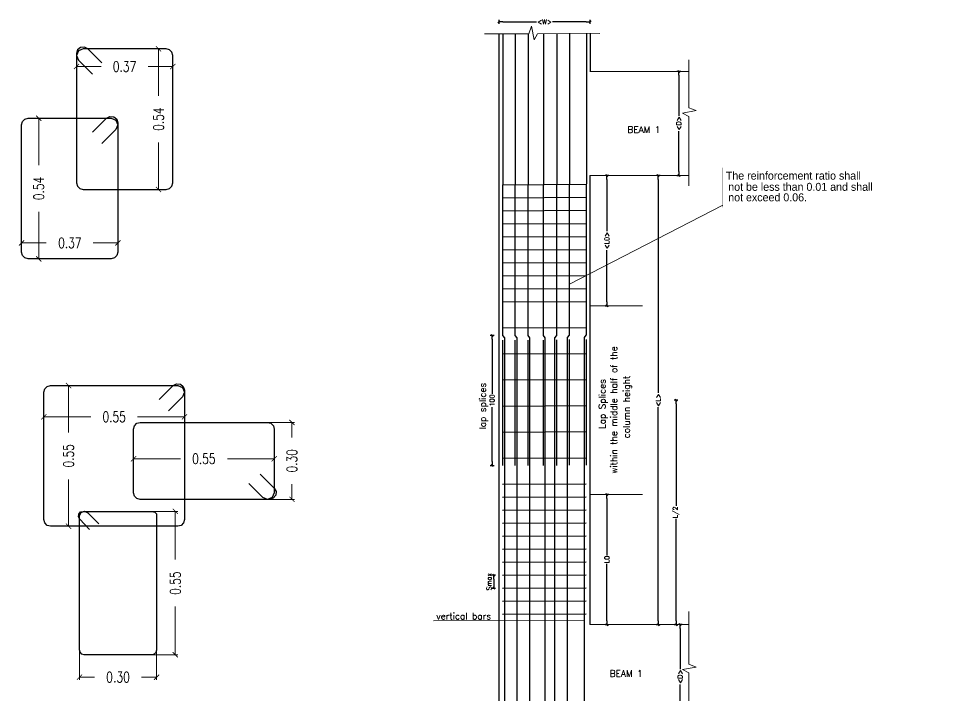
# Model space of a CAD drawing. Extents: x 166525 to 167198, y 178739 to 179747.
# Drawn here: x 166647.61 to 166665.55, y 179407.75 to 179420.74 of the extents above; entities that cross this region are included whole.
import ezdxf

# ---------------------------------------------------------------- set-up
doc = ezdxf.new("R2010")
doc.units = 0
doc.header["$MEASUREMENT"] = 0
doc.layers.get('0').update_dxf_attribs({"linetype": 'CONTINUOUS'})
doc.layers.get('DEFPOINTS').update_dxf_attribs({"linetype": 'CONTINUOUS'})
for name, color, linetype, lineweight in [('BARS', 2, 'CONTINUOUS', 0), ('BEAM', 6, 'CONTINUOUS', 13), ('LINE', 8, 'CONTINUOUS', 9), ('STIRRUP', 1, 'CONTINUOUS', 25)]:
    doc.layers.add(name, color=color, linetype=linetype, lineweight=lineweight)
for name, color, linetype in [('BEAM-DIM', 4, 'CONTINUOUS'), ('BEAM-REIN', 2, 'CONTINUOUS'), ('Column', 6, 'CONTINUOUS'), ('DIM', 144, 'CONTINUOUS'), ('FER', 33, 'CONTINUOUS'), ('FOOT-DIM', 4, 'CONTINUOUS'), ('FRAM-TXT', 4, 'CONTINUOUS'), ('REBARS', 2, 'CONTINUOUS')]:
    doc.layers.add(name, color=color, linetype=linetype)
doc.styles.add('DIM', font='simplex.shx', dxfattribs={"width": 0.75})
doc.styles.add('ROMANS', font='romans.shx')
doc.dimstyles.new('Copy(2) of OUTSIDE1-20', dxfattribs={"dimscale": 0, "dimtxt": 18, "dimasz": 15, "dimexe": 0, "dimexo": 0, "dimgap": 0, "dimtad": 0, "dimdec": 0, "dimlfac": 0.2, "dimzin": 0, "dimdsep": 46, "dimtxsty": 'ROMANS', "dimblk1": 'DIMQ', "dimblk2": 'DIMQ', "dimsah": 1, "dimcen": 0, "dimdle": 0.1, "dimse1": 1, "dimse2": 1, "dimclrd": 8, "dimclre": 5, "dimclrt": 3, "dimadec": 0, "dimazin": 0, "dimtfac": 1, "dimtdec": 0, "dimtmove": 2, "dimatfit": 3, "dimldrblk": 'DIMQ', "dimfxl": 1, "dimtolj": 1, "dimtzin": 0, "dimarcsym": 0})
doc.dimstyles.new('MUTASIM', dxfattribs={"dimscale": 0.9995, "dimtxt": 0.2, "dimasz": 0.1, "dimexe": 0.05, "dimexo": 0.12, "dimgap": 0.05, "dimtad": 0, "dimzin": 0, "dimdsep": 46, "dimtxsty": 'DIM', "dimblk": 'ARCHTICK', "dimcen": 0.09, "dimclrd": 35, "dimclre": 33, "dimclrt": 256, "dimazin": 0, "dimtfac": 1, "dimtofl": 0, "dimtmove": 1, "dimatfit": 3, "dimfxl": 0.18, "dimtolj": 1, "dimtzin": 0, "dimlwd": 13, "dimlwe": 9, "dimarcsym": 0})
doc.dimstyles.new('OUTSIDE', dxfattribs={"dimscale": 0, "dimtxt": 0.2, "dimasz": 10, "dimexe": 0, "dimexo": 0.1, "dimgap": 0.1, "dimtad": 0, "dimdec": 0, "dimzin": 0, "dimdsep": 46, "dimtxsty": 'ROMANS', "dimblk1": 'DIMQ', "dimblk2": 'DIMQ', "dimsah": 1, "dimcen": 0, "dimdle": 0.1, "dimse1": 1, "dimse2": 1, "dimclrd": 8, "dimclre": 5, "dimclrt": 3, "dimadec": 0, "dimazin": 0, "dimtfac": 1, "dimtdec": 0, "dimtmove": 2, "dimatfit": 3, "dimldrblk": 'DIMQ', "dimfxl": 0, "dimtolj": 1, "dimtzin": 0, "dimarcsym": 0})

# ---------------------------------------------------------------- blocks, each defined once
blk = doc.blocks.new('_ARCHTICK')
at = {"color": 0, "linetype": 'ByBlock', "const_width": 0.15}
blk.add_lwpolyline([(-0.5, -0.5), (0.5, 0.5)], dxfattribs=at)
blk = doc.blocks.new('*D449')
at = {"layer": 'BEAM', "color": 33, "lineweight": 9, "transparency": 16777216}
for p, q in [((166650.325, 179420.163), (166650.248, 179420.163)), ((166650.325, 179417.463), (166650.248, 179417.463))]:
    blk.add_line(p, q, dxfattribs=at)
at = {"layer": 'BEAM', "color": 35, "lineweight": 13, "transparency": 16777216}
for p, q in [((166650.298, 179420.163), (166650.298, 179419.263)), ((166650.298, 179417.463), (166650.298, 179418.364))]:
    blk.add_line(p, q, dxfattribs=at)
at = {"layer": 'DEFPOINTS', "color": 0, "transparency": 16777216}
for p in [(166650.298, 179420.163), (166650.444, 179420.163), (166650.444, 179417.463)]:
    blk.add_point(p, dxfattribs=at)
at = {"layer": 'BEAM', "color": 35, "lineweight": 13, "transparency": 16777216, "xscale": 0.09995000000000001, "yscale": 0.09995000000000001, "zscale": 0.09995000000000001}
for p, rotation in [((166650.298, 179420.163), 90), ((166650.298, 179417.463), 270)]:
    blk.add_blockref('_ARCHTICK', p, dxfattribs=dict(at, rotation=rotation))
at = {"layer": 'BEAM', "transparency": 16777216, "insert": (166650.298, 179418.813), "char_height": 0.1999, "attachment_point": 5, "rotation": 90, "style": 'DIM'}
blk.add_mtext('\\A1;0.54', dxfattribs=at)
blk = doc.blocks.new('*D450')
at = {"layer": 'BEAM', "color": 33, "lineweight": 9, "transparency": 16777216}
for p, q in [((166648.723, 179419.916), (166648.723, 179419.772)), ((166650.571, 179419.916), (166650.571, 179419.772))]:
    blk.add_line(p, q, dxfattribs=at)
at = {"layer": 'BEAM', "color": 35, "lineweight": 13, "transparency": 16777216}
for p, q in [((166648.723, 179419.822), (166649.198, 179419.822)), ((166650.571, 179419.822), (166650.097, 179419.822))]:
    blk.add_line(p, q, dxfattribs=at)
at = {"layer": 'DEFPOINTS', "color": 0, "transparency": 16777216}
for p in [(166648.723, 179420.036), (166650.571, 179420.036), (166650.571, 179419.822)]:
    blk.add_point(p, dxfattribs=at)
at = {"layer": 'BEAM', "color": 35, "lineweight": 13, "transparency": 16777216, "xscale": 0.09995000000000001, "yscale": 0.09995000000000001, "zscale": 0.09995000000000001, "rotation": 180}
blk.add_blockref('_ARCHTICK', (166648.723, 179419.822), dxfattribs=at)
at = {"layer": 'BEAM', "color": 35, "lineweight": 13, "transparency": 16777216, "xscale": 0.09995000000000001, "yscale": 0.09995000000000001, "zscale": 0.09995000000000001}
blk.add_blockref('_ARCHTICK', (166650.571, 179419.822), dxfattribs=at)
at = {"layer": 'BEAM', "transparency": 16777216, "insert": (166649.647, 179419.822), "char_height": 0.1999, "attachment_point": 5, "style": 'DIM'}
blk.add_mtext('\\A1;0.37', dxfattribs=at)
blk = doc.blocks.new('*D451')
at = {"layer": 'BEAM', "color": 33, "lineweight": 9, "transparency": 16777216}
for p, q in [((166647.668, 179416.377), (166647.668, 179416.486)), ((166649.517, 179416.377), (166649.517, 179416.486))]:
    blk.add_line(p, q, dxfattribs=at)
at = {"layer": 'BEAM', "color": 35, "lineweight": 13, "transparency": 16777216}
for p, q in [((166647.668, 179416.436), (166648.143, 179416.436)), ((166649.517, 179416.436), (166649.042, 179416.436))]:
    blk.add_line(p, q, dxfattribs=at)
at = {"layer": 'DEFPOINTS', "color": 0, "transparency": 16777216}
for p in [(166649.517, 179416.436), (166647.668, 179416.257), (166649.517, 179416.257)]:
    blk.add_point(p, dxfattribs=at)
at = {"layer": 'BEAM', "color": 35, "lineweight": 13, "transparency": 16777216, "xscale": 0.09995000000000001, "yscale": 0.09995000000000001, "zscale": 0.09995000000000001, "rotation": 180}
blk.add_blockref('_ARCHTICK', (166647.668, 179416.436), dxfattribs=at)
at = {"layer": 'BEAM', "color": 35, "lineweight": 13, "transparency": 16777216, "xscale": 0.09995000000000001, "yscale": 0.09995000000000001, "zscale": 0.09995000000000001}
blk.add_blockref('_ARCHTICK', (166649.517, 179416.436), dxfattribs=at)
at = {"layer": 'BEAM', "transparency": 16777216, "insert": (166648.593, 179416.436), "char_height": 0.1999, "attachment_point": 5, "style": 'DIM'}
blk.add_mtext('\\A1;0.37', dxfattribs=at)
blk = doc.blocks.new('*D452')
at = {"layer": 'BEAM', "color": 33, "lineweight": 9, "transparency": 16777216}
for p, q in [((166647.915, 179418.83), (166648.048, 179418.83)), ((166647.915, 179416.13), (166648.048, 179416.13))]:
    blk.add_line(p, q, dxfattribs=at)
at = {"layer": 'BEAM', "color": 35, "lineweight": 13, "transparency": 16777216}
for p, q in [((166647.998, 179418.83), (166647.998, 179417.93)), ((166647.998, 179416.13), (166647.998, 179417.03))]:
    blk.add_line(p, q, dxfattribs=at)
at = {"layer": 'DEFPOINTS', "color": 0, "transparency": 16777216}
for p in [(166647.795, 179418.83), (166647.998, 179418.83), (166647.795, 179416.13)]:
    blk.add_point(p, dxfattribs=at)
at = {"layer": 'BEAM', "color": 35, "lineweight": 13, "transparency": 16777216, "xscale": 0.09995000000000001, "yscale": 0.09995000000000001, "zscale": 0.09995000000000001}
for p, rotation in [((166647.998, 179418.83), 90), ((166647.998, 179416.13), 270)]:
    blk.add_blockref('_ARCHTICK', p, dxfattribs=dict(at, rotation=rotation))
at = {"layer": 'BEAM', "transparency": 16777216, "insert": (166647.998, 179417.48), "char_height": 0.1999, "attachment_point": 5, "rotation": 90, "style": 'DIM'}
blk.add_mtext('\\A1;0.54', dxfattribs=at)
blk = doc.blocks.new('DIMQ')
at = {"layer": 'DIM', "color": 6}
for p, q in [((-1, 0), (0, 0)), ((0, -0.5), (0, 0.5))]:
    blk.add_line(p, q, dxfattribs=at)
at = {"layer": 'DIM', "color": 12}
blk.add_line((-0.26, -0.26), (0.26, 0.26), dxfattribs=at)
blk = doc.blocks.new('*D654')
at = {"layer": 'DEFPOINTS', "color": 0, "transparency": 16777216}
for p in [(417177, 176516.8), (417181.5, 176516.8, -1216575.1), (417181.5, 176116.8, -1216575.1)]:
    blk.add_point(p, dxfattribs=at)
at = {"layer": 'FOOT-DIM', "color": 8, "lineweight": -2, "transparency": 16777216}
for p, q in [((417177, 176501.8), (417177, 176346.4)), ((417177, 176131.8), (417177, 176287.3))]:
    blk.add_line(p, q, dxfattribs=at)
at = {"layer": 'FOOT-DIM', "color": 8, "lineweight": -2, "transparency": 16777216, "xscale": 15, "yscale": 15, "zscale": 15}
for p, rotation in [((417177, 176516.8), 90), ((417177, 176116.8), 270)]:
    blk.add_blockref('DIMQ', p, dxfattribs=dict(at, rotation=rotation))
at = {"layer": 'FOOT-DIM', "color": 3, "transparency": 16777216, "insert": (417177, 176316.8), "char_height": 18, "attachment_point": 5, "rotation": 90, "style": 'ROMANS'}
blk.add_mtext('\\A1;<D>', dxfattribs=at)
blk = doc.blocks.new('*D655')
at = {"layer": 'DEFPOINTS', "color": 0, "transparency": 16777216}
for p in [(417112.5, 178641.8, -1216575.1), (417171.9, 178641.8), (417111.3, 178241.8, -1216575.1)]:
    blk.add_point(p, dxfattribs=at)
at = {"layer": 'FOOT-DIM', "color": 8, "lineweight": -2, "transparency": 16777216}
for p, q in [((417171.9, 178626.8), (417171.9, 178471.4)), ((417171.9, 178256.8), (417171.9, 178412.3))]:
    blk.add_line(p, q, dxfattribs=at)
at = {"layer": 'FOOT-DIM', "color": 8, "lineweight": -2, "transparency": 16777216, "xscale": 15, "yscale": 15, "zscale": 15}
for p, rotation in [((417171.9, 178641.8), 90), ((417171.9, 178241.8), 270)]:
    blk.add_blockref('DIMQ', p, dxfattribs=dict(at, rotation=rotation))
at = {"layer": 'FOOT-DIM', "color": 3, "transparency": 16777216, "insert": (417171.9, 178441.8), "char_height": 18, "attachment_point": 5, "rotation": 90, "style": 'ROMANS'}
blk.add_mtext('\\A1;<D>', dxfattribs=at)
blk = doc.blocks.new('*D656')
at = {"layer": 'DEFPOINTS', "color": 0, "transparency": 16777216}
for p in [(416457.2, 177627.8, -366842.5), (416455.1, 177127.8), (416457.2, 177127.8, -366842.5)]:
    blk.add_point(p, dxfattribs=at)
at = {"layer": 'FOOT-DIM', "color": 8, "lineweight": -2, "transparency": 16777216}
for p, q in [((416455.1, 177612.8), (416455.1, 177403.5)), ((416455.1, 177142.8), (416455.1, 177352.1))]:
    blk.add_line(p, q, dxfattribs=at)
at = {"layer": 'FOOT-DIM', "color": 8, "lineweight": -2, "transparency": 16777216, "xscale": 15, "yscale": 15, "zscale": 15}
for p, rotation in [((416455.1, 177627.8), 90), ((416455.1, 177127.8), 270)]:
    blk.add_blockref('DIMQ', p, dxfattribs=dict(at, rotation=rotation))
at = {"layer": 'FOOT-DIM', "color": 3, "transparency": 16777216, "insert": (416455.1, 177377.8), "char_height": 18, "attachment_point": 5, "rotation": 90, "style": 'ROMANS'}
blk.add_mtext('\\A1;100', dxfattribs=at)
blk = doc.blocks.new('*D657')
at = {"layer": 'DEFPOINTS', "color": 0, "transparency": 16777216}
for p in [(416945.2, 178241.8, -1211185.6), (416896.2, 177741.8), (416964.8, 177741.8, -1208008.3)]:
    blk.add_point(p, dxfattribs=at)
at = {"layer": 'FOOT-DIM', "color": 8, "lineweight": -2, "transparency": 16777216}
for p, q in [((416896.2, 178226.8), (416896.2, 178028.3)), ((416896.2, 177756.8), (416896.2, 177955.4))]:
    blk.add_line(p, q, dxfattribs=at)
at = {"layer": 'FOOT-DIM', "color": 8, "lineweight": -2, "transparency": 16777216, "xscale": 15, "yscale": 15, "zscale": 15}
for p, rotation in [((416896.2, 178241.8), 90), ((416896.2, 177741.8), 270)]:
    blk.add_blockref('DIMQ', p, dxfattribs=dict(at, rotation=rotation))
at = {"layer": 'FOOT-DIM', "color": 3, "transparency": 16777216, "insert": (416896.2, 177991.8), "char_height": 18, "attachment_point": 5, "rotation": 90, "style": 'ROMANS'}
blk.add_mtext('\\A1;<L0>', dxfattribs=at)
blk = doc.blocks.new('*D658')
at = {"layer": 'DEFPOINTS', "color": 0, "transparency": 16777216}
for p in [(416945.2, 177016.8, -1211185.6), (416896.2, 176516.8), (416964.8, 176516.8, -1208008.3)]:
    blk.add_point(p, dxfattribs=at)
at = {"layer": 'FOOT-DIM', "color": 8, "lineweight": -2, "transparency": 16777216}
for p, q in [((416896.2, 177001.8), (416896.2, 176782.7)), ((416896.2, 176531.8), (416896.2, 176751))]:
    blk.add_line(p, q, dxfattribs=at)
at = {"layer": 'FOOT-DIM', "color": 8, "lineweight": -2, "transparency": 16777216, "xscale": 15, "yscale": 15, "zscale": 15}
for p, rotation in [((416896.2, 177016.8), 90), ((416896.2, 176516.8), 270)]:
    blk.add_blockref('DIMQ', p, dxfattribs=dict(at, rotation=rotation))
at = {"layer": 'FOOT-DIM', "color": 3, "transparency": 16777216, "insert": (416896.2, 176766.8), "char_height": 18, "attachment_point": 5, "rotation": 90, "style": 'ROMANS'}
blk.add_mtext('\\A1;L0', dxfattribs=at)
blk = doc.blocks.new('*D659')
at = {"layer": 'DEFPOINTS', "color": 0, "transparency": 16777216}
for p in [(416831.6, 178832.2), (416481.6, 178761.5, -297449.5), (416831.6, 178763, -224018.9)]:
    blk.add_point(p, dxfattribs=at)
at = {"layer": 'FOOT-DIM', "color": 8, "lineweight": -2, "transparency": 16777216}
for p, q in [((416496.6, 178832.2), (416625.7, 178832.2)), ((416816.6, 178832.2), (416687.4, 178832.2))]:
    blk.add_line(p, q, dxfattribs=at)
at = {"layer": 'FOOT-DIM', "color": 8, "lineweight": -2, "transparency": 16777216, "xscale": 15, "yscale": 15, "zscale": 15, "rotation": 180}
blk.add_blockref('DIMQ', (416481.6, 178832.2), dxfattribs=at)
at = {"layer": 'FOOT-DIM', "color": 8, "lineweight": -2, "transparency": 16777216, "xscale": 15, "yscale": 15, "zscale": 15}
blk.add_blockref('DIMQ', (416831.6, 178832.2), dxfattribs=at)
at = {"layer": 'FOOT-DIM', "color": 3, "transparency": 16777216, "insert": (416656.6, 178832.2), "char_height": 18, "attachment_point": 5, "style": 'ROMANS'}
blk.add_mtext('\\A1;<W>', dxfattribs=at)
blk = doc.blocks.new('*D660')
at = {"layer": 'DEFPOINTS', "color": 0, "transparency": 16777216}
for p in [(417093.4, 178241.8, -1218970.1), (417092.4, 176516.8), (417161, 176516.8, -1208008.3)]:
    blk.add_point(p, dxfattribs=at)
at = {"layer": 'FOOT-DIM', "color": 8, "lineweight": -2, "transparency": 16777216}
for p, q in [((417092.4, 178226.8), (417092.4, 177407.2)), ((417092.4, 176531.8), (417092.4, 177351.5))]:
    blk.add_line(p, q, dxfattribs=at)
at = {"layer": 'FOOT-DIM', "color": 8, "lineweight": -2, "transparency": 16777216, "xscale": 15, "yscale": 15, "zscale": 15}
for p, rotation in [((417092.4, 178241.8), 90), ((417092.4, 176516.8), 270)]:
    blk.add_blockref('DIMQ', p, dxfattribs=dict(at, rotation=rotation))
at = {"layer": 'FOOT-DIM', "color": 3, "transparency": 16777216, "insert": (417092.4, 177379.3), "char_height": 18, "attachment_point": 5, "rotation": 90, "style": 'ROMANS'}
blk.add_mtext('\\A1;<L>', dxfattribs=at)
blk = doc.blocks.new('*D661')
at = {"layer": 'DEFPOINTS', "color": 0, "transparency": 16777216}
for p in [(416581.1, 176706.5, 208168.7), (416461.3, 176656.5), (416581.1, 176656.5, 208168.7)]:
    blk.add_point(p, dxfattribs=at)
at = {"layer": 'FOOT-DIM', "color": 8, "lineweight": -2, "transparency": 16777216}
blk.add_line((416461.3, 176691.5), (416461.3, 176671.5), dxfattribs=at)
at = {"layer": 'FOOT-DIM', "color": 8, "lineweight": -2, "transparency": 16777216, "xscale": 15, "yscale": 15, "zscale": 15}
for p, rotation in [((416461.3, 176706.5), 90), ((416461.3, 176656.5), 270)]:
    blk.add_blockref('DIMQ', p, dxfattribs=dict(at, rotation=rotation))
at = {"layer": 'FOOT-DIM', "color": 3, "transparency": 16777216, "insert": (416443.3, 176681.5), "char_height": 18, "attachment_point": 5, "rotation": 90, "style": 'ROMANS'}
blk.add_mtext('\\A1;Smax', dxfattribs=at)
blk = doc.blocks.new('SIMDOT')
at = {"const_width": 0.5, "flags": 128}
blk.add_lwpolyline([(-0.25, 0, 1), (0.25, 0, 1), (-0.25, 0)], format="xyb", dxfattribs=at)
blk = doc.blocks.new('*D662')
at = {"layer": 'DEFPOINTS', "color": 0, "transparency": 16777216}
for p in [(416480.4, 175525.5, -84088.4), (416830.4, 175525.5, -84088.4), (416830.4, 175484.5)]:
    blk.add_point(p, dxfattribs=at)
at = {"layer": 'FER', "color": 8, "lineweight": -2, "transparency": 16777216}
for p, q in [((416490.4, 175484.5), (416655.2, 175484.5)), ((416820.4, 175484.5), (416655.6, 175484.5))]:
    blk.add_line(p, q, dxfattribs=at)
at = {"layer": 'FER', "color": 8, "lineweight": -2, "transparency": 16777216, "xscale": 10, "yscale": 10, "zscale": 10, "rotation": 180}
blk.add_blockref('DIMQ', (416480.4, 175484.5), dxfattribs=at)
at = {"layer": 'FER', "color": 8, "lineweight": -2, "transparency": 16777216, "xscale": 10, "yscale": 10, "zscale": 10}
blk.add_blockref('DIMQ', (416830.4, 175484.5), dxfattribs=at)
at = {"layer": 'FER', "color": 3, "transparency": 16777216, "insert": (416655.4, 175484.5), "char_height": 0.2, "attachment_point": 5, "style": 'ROMANS'}
blk.add_mtext('\\A1;d', dxfattribs=at)
blk = doc.blocks.new('*D663')
at = {"layer": 'DEFPOINTS', "color": 0, "transparency": 16777216}
for p in [(416480.4, 175875.5, -84088.4), (416446.8, 175525.5), (416480.4, 175525.5, -84088.4)]:
    blk.add_point(p, dxfattribs=at)
at = {"layer": 'FER', "color": 8, "lineweight": -2, "transparency": 16777216}
for p, q in [((416446.8, 175865.5), (416446.8, 175700.7)), ((416446.8, 175535.5), (416446.8, 175700.3))]:
    blk.add_line(p, q, dxfattribs=at)
at = {"layer": 'FER', "color": 8, "lineweight": -2, "transparency": 16777216, "xscale": 10, "yscale": 10, "zscale": 10}
for p, rotation in [((416446.8, 175875.5), 90), ((416446.8, 175525.5), 270)]:
    blk.add_blockref('DIMQ', p, dxfattribs=dict(at, rotation=rotation))
at = {"layer": 'FER', "color": 3, "transparency": 16777216, "insert": (416446.8, 175700.5), "char_height": 0.2, "attachment_point": 5, "rotation": 90, "style": 'ROMANS'}
blk.add_mtext('\\A1;d', dxfattribs=at)
blk = doc.blocks.new('*D664')
at = {"layer": 'DEFPOINTS', "color": 0, "transparency": 16777216}
for p in [(416830.4, 177379.3, -158673.8), (416830.4, 176516.8, -158673.8), (417161.4, 176516.8)]:
    blk.add_point(p, dxfattribs=at)
at = {"layer": 'FOOT-DIM', "color": 8, "lineweight": -2, "transparency": 16777216}
for p, q in [((417161.4, 177364.3), (417161.4, 176973.4)), ((417161.4, 176531.8), (417161.4, 176922.8))]:
    blk.add_line(p, q, dxfattribs=at)
at = {"layer": 'FOOT-DIM', "color": 8, "lineweight": -2, "transparency": 16777216, "xscale": 15, "yscale": 15, "zscale": 15}
for p, rotation in [((417161.4, 177379.3), 90), ((417161.4, 176516.8), 270)]:
    blk.add_blockref('DIMQ', p, dxfattribs=dict(at, rotation=rotation))
at = {"layer": 'FOOT-DIM', "color": 3, "transparency": 16777216, "insert": (417161.4, 176948.1), "char_height": 18, "attachment_point": 5, "rotation": 90, "style": 'ROMANS'}
blk.add_mtext('\\A1;L/2', dxfattribs=at)
blk = doc.blocks.new('*D643')
at = {"layer": 'BEAM', "color": 33, "lineweight": 9, "transparency": 16777216}
for p, q in [((166648.649, 179413.696), (166648.521, 179413.696)), ((166648.649, 179410.996), (166648.521, 179410.996))]:
    blk.add_line(p, q, dxfattribs=at)
at = {"layer": 'BEAM', "color": 35, "lineweight": 13, "transparency": 16777216}
for p, q in [((166648.571, 179413.696), (166648.571, 179412.795)), ((166648.571, 179410.996), (166648.571, 179411.896))]:
    blk.add_line(p, q, dxfattribs=at)
at = {"layer": 'DEFPOINTS', "color": 0, "transparency": 16777216}
for p in [(166648.769, 179413.696), (166648.571, 179410.996), (166648.769, 179410.996)]:
    blk.add_point(p, dxfattribs=at)
at = {"layer": 'BEAM', "color": 35, "lineweight": 13, "transparency": 16777216, "xscale": 0.09995000000000001, "yscale": 0.09995000000000001, "zscale": 0.09995000000000001}
for p, rotation in [((166648.571, 179413.696), 90), ((166648.571, 179410.996), 270)]:
    blk.add_blockref('_ARCHTICK', p, dxfattribs=dict(at, rotation=rotation))
at = {"layer": 'BEAM', "transparency": 16777216, "insert": (166648.571, 179412.346), "char_height": 0.1999, "attachment_point": 5, "rotation": 90, "style": 'DIM'}
blk.add_mtext('\\A1;0.55', dxfattribs=at)
blk = doc.blocks.new('*D638')
at = {"layer": 'BEAM', "color": 33, "lineweight": 9, "transparency": 16777216}
for p, q in [((166649.819, 179412.371), (166649.819, 179412.242)), ((166652.519, 179412.371), (166652.519, 179412.242))]:
    blk.add_line(p, q, dxfattribs=at)
at = {"layer": 'BEAM', "color": 35, "lineweight": 13, "transparency": 16777216}
for p, q in [((166649.819, 179412.292), (166650.719, 179412.292)), ((166652.519, 179412.292), (166651.619, 179412.292))]:
    blk.add_line(p, q, dxfattribs=at)
at = {"layer": 'DEFPOINTS', "color": 0, "transparency": 16777216}
for p in [(166649.819, 179412.491), (166652.519, 179412.491), (166652.519, 179412.292)]:
    blk.add_point(p, dxfattribs=at)
at = {"layer": 'BEAM', "color": 35, "lineweight": 13, "transparency": 16777216, "xscale": 0.09995000000000001, "yscale": 0.09995000000000001, "zscale": 0.09995000000000001, "rotation": 180}
blk.add_blockref('_ARCHTICK', (166649.819, 179412.292), dxfattribs=at)
at = {"layer": 'BEAM', "color": 35, "lineweight": 13, "transparency": 16777216, "xscale": 0.09995000000000001, "yscale": 0.09995000000000001, "zscale": 0.09995000000000001}
blk.add_blockref('_ARCHTICK', (166652.519, 179412.292), dxfattribs=at)
at = {"layer": 'BEAM', "transparency": 16777216, "insert": (166651.169, 179412.292), "char_height": 0.1999, "attachment_point": 5, "style": 'DIM'}
blk.add_mtext('\\A1;0.55', dxfattribs=at)
blk = doc.blocks.new('*D639')
at = {"layer": 'BEAM', "color": 33, "lineweight": 9, "transparency": 16777216}
for p, q in [((166648.095, 179413.175), (166648.095, 179413.046)), ((166650.795, 179413.175), (166650.795, 179413.046))]:
    blk.add_line(p, q, dxfattribs=at)
at = {"layer": 'BEAM', "color": 35, "lineweight": 13, "transparency": 16777216}
for p, q in [((166648.095, 179413.096), (166648.995, 179413.096)), ((166650.795, 179413.096), (166649.895, 179413.096))]:
    blk.add_line(p, q, dxfattribs=at)
at = {"layer": 'DEFPOINTS', "color": 0, "transparency": 16777216}
for p in [(166648.095, 179413.295), (166650.795, 179413.295), (166650.795, 179413.096)]:
    blk.add_point(p, dxfattribs=at)
at = {"layer": 'BEAM', "color": 35, "lineweight": 13, "transparency": 16777216, "xscale": 0.09995000000000001, "yscale": 0.09995000000000001, "zscale": 0.09995000000000001, "rotation": 180}
blk.add_blockref('_ARCHTICK', (166648.095, 179413.096), dxfattribs=at)
at = {"layer": 'BEAM', "color": 35, "lineweight": 13, "transparency": 16777216, "xscale": 0.09995000000000001, "yscale": 0.09995000000000001, "zscale": 0.09995000000000001}
blk.add_blockref('_ARCHTICK', (166650.795, 179413.096), dxfattribs=at)
at = {"layer": 'BEAM', "transparency": 16777216, "insert": (166649.445, 179413.096), "char_height": 0.1999, "attachment_point": 5, "style": 'DIM'}
blk.add_mtext('\\A1;0.55', dxfattribs=at)
blk = doc.blocks.new('*D640')
at = {"layer": 'BEAM', "color": 33, "lineweight": 9, "transparency": 16777216}
for p, q in [((166650.147, 179411.281), (166650.67, 179411.281)), ((166650.115, 179408.527), (166650.67, 179408.527))]:
    blk.add_line(p, q, dxfattribs=at)
at = {"layer": 'BEAM', "color": 35, "lineweight": 13, "transparency": 16777216}
for p, q in [((166650.62, 179411.281), (166650.62, 179410.354)), ((166650.62, 179408.527), (166650.62, 179409.454))]:
    blk.add_line(p, q, dxfattribs=at)
at = {"layer": 'DEFPOINTS', "color": 0, "transparency": 16777216}
for p in [(166650.027, 179411.281), (166649.995, 179408.527), (166650.62, 179408.527)]:
    blk.add_point(p, dxfattribs=at)
at = {"layer": 'BEAM', "color": 35, "lineweight": 13, "transparency": 16777216, "xscale": 0.09995000000000001, "yscale": 0.09995000000000001, "zscale": 0.09995000000000001}
for p, rotation in [((166650.62, 179411.281), 90), ((166650.62, 179408.527), 270)]:
    blk.add_blockref('_ARCHTICK', p, dxfattribs=dict(at, rotation=rotation))
at = {"layer": 'BEAM', "transparency": 16777216, "insert": (166650.62, 179409.904), "char_height": 0.1999, "attachment_point": 5, "rotation": 90, "style": 'DIM'}
blk.add_mtext('\\A1;0.55', dxfattribs=at)
blk = doc.blocks.new('*D641')
at = {"layer": 'BEAM', "color": 33, "lineweight": 9, "transparency": 16777216}
for p, q in [((166648.779, 179408.742), (166648.779, 179408.047)), ((166650.261, 179408.662), (166650.261, 179408.047))]:
    blk.add_line(p, q, dxfattribs=at)
at = {"layer": 'BEAM', "color": 35, "lineweight": 13, "transparency": 16777216}
for p, q in [((166648.779, 179408.097), (166649.07, 179408.097)), ((166650.261, 179408.097), (166649.97, 179408.097))]:
    blk.add_line(p, q, dxfattribs=at)
at = {"layer": 'DEFPOINTS', "color": 0, "transparency": 16777216}
for p in [(166648.779, 179408.862), (166650.261, 179408.782), (166648.779, 179408.097)]:
    blk.add_point(p, dxfattribs=at)
at = {"layer": 'BEAM', "color": 35, "lineweight": 13, "transparency": 16777216, "xscale": 0.09995000000000001, "yscale": 0.09995000000000001, "zscale": 0.09995000000000001, "rotation": 180}
blk.add_blockref('_ARCHTICK', (166648.779, 179408.097), dxfattribs=at)
at = {"layer": 'BEAM', "color": 35, "lineweight": 13, "transparency": 16777216, "xscale": 0.09995000000000001, "yscale": 0.09995000000000001, "zscale": 0.09995000000000001}
blk.add_blockref('_ARCHTICK', (166650.261, 179408.097), dxfattribs=at)
at = {"layer": 'BEAM', "transparency": 16777216, "insert": (166649.52, 179408.097), "char_height": 0.1999, "attachment_point": 5, "style": 'DIM'}
blk.add_mtext('\\A1;0.30', dxfattribs=at)
blk = doc.blocks.new('*D642')
at = {"layer": 'BEAM', "color": 33, "lineweight": 9, "transparency": 16777216}
for p, q in [((166652.305, 179412.989), (166652.909, 179412.989)), ((166652.305, 179411.512), (166652.909, 179411.512))]:
    blk.add_line(p, q, dxfattribs=at)
at = {"layer": 'BEAM', "color": 35, "lineweight": 13, "transparency": 16777216}
for p, q in [((166652.859, 179412.989), (166652.859, 179412.7)), ((166652.859, 179411.512), (166652.859, 179411.801))]:
    blk.add_line(p, q, dxfattribs=at)
at = {"layer": 'DEFPOINTS', "color": 0, "transparency": 16777216}
for p in [(166652.185, 179412.989), (166652.185, 179411.512), (166652.859, 179411.512)]:
    blk.add_point(p, dxfattribs=at)
at = {"layer": 'BEAM', "color": 35, "lineweight": 13, "transparency": 16777216, "xscale": 0.09995000000000001, "yscale": 0.09995000000000001, "zscale": 0.09995000000000001}
for p, rotation in [((166652.859, 179412.989), 90), ((166652.859, 179411.512), 270)]:
    blk.add_blockref('_ARCHTICK', p, dxfattribs=dict(at, rotation=rotation))
at = {"layer": 'BEAM', "transparency": 16777216, "insert": (166652.859, 179412.251), "char_height": 0.1999, "attachment_point": 5, "rotation": 90, "style": 'DIM'}
blk.add_mtext('\\A1;0.30', dxfattribs=at)
blk = doc.blocks.new('O')
at = {"layer": 'BEAM'}
for p, q in [((416830.4, 178641.8, -1021629.9), (417209.9, 178641.8, -941834.4)), ((416830.4, 178241.8, -1021629.9), (417209.9, 178241.8, -941834.4)), ((416830.4, 176516.8, -1021629.9), (417209.9, 176516.8, -941834.4)), ((416830.4, 176116.8, -1021629.9), (417209.9, 176116.8, -941834.4))]:
    blk.add_line(p, q, dxfattribs=at)
at = {"layer": 'BEAM-REIN'}
for p, q in [((416496.3, 178786.5, -89332), (416495.1, 177627.1, -87038.5)), ((416543.9, 178786.5, -89332), (416542.7, 177627.1, -87038.5)), ((416593.1, 178786.5, -89332), (416591.9, 177627.1, -87038.5)), ((416652.1, 178786.5, -89332), (416650.9, 177627.1, -87038.5)), ((416703.7, 178786.5, -89332), (416702.6, 177627.1, -87038.5)), ((416752.1, 178788.1, -89332), (416751, 177628.7, -87038.5)), ((416817.5, 178788.1, 0), (416816.4, 177628.7, 2293.5)), ((416495.1, 177627.1, -87038.5), (416502.2, 177618.2, 219934.3)), ((416542.7, 177627.1, -87038.5), (416549.9, 177618.2, 219934.3)), ((416591.9, 177627.1, -87038.5), (416599, 177618.2, 219934.4)), ((416650.9, 177627.1, -87038.5), (416658.1, 177618.2, 219934.4)), ((416702.6, 177627.5, -87039.2), (416695.4, 177618.6, 219948.7)), ((416751, 177628.7, -87038.5), (416743.8, 177619.8, 219949.4)), ((416815.7, 177628.7, -87038.5), (416808.9, 177620.1, 208168.7)), ((416495.1, 177609.9, -87006.7), (416495.1, 177127.8, -86117.9)), ((416502.2, 177618.2, -87022.1), (416502.2, 175971.6, -84088.4)), ((416542.7, 177609.9, -87006.7), (416542.7, 177127.8, -86117.9)), ((416549.9, 177618.2, -87022.1), (416549.9, 175971.6, -84088.4)), ((416591.9, 177609.9, -87006.7), (416591.9, 177127.8, -86117.9)), ((416599, 177618.2, -87022.1), (416599, 175971.6, -84088.4)), ((416650.9, 177609.8, -87006.6), (416650.9, 177127.8, -86117.9)), ((416658.1, 177618.2, -87022.1), (416658.1, 175971.6, -84088.3)), ((416695.4, 177618.6, -87022.8), (416695.4, 175972, -84089.1)), ((416702.6, 177610.3, -87007.4), (416702.6, 177128.2, -86118.6)), ((416743.8, 177619.8, -87022.1), (416743.8, 175973.2, -84088.4)), ((416751, 177611.4, -87006.7), (416751, 177129.3, -86117.9)), ((416809.2, 177620.6, 2308.4), (416809.2, 175972.7, 5243.6)), ((416816.4, 177611.4, 2325.3), (416816.4, 177129.3, 3214.1))]:
    blk.add_line(p, q, dxfattribs=at)
at = {"layer": 'Column'}
for p, q in [((416481.6, 178786.5, -89332), (416480.4, 175971.6, -84088.4)), ((416831.6, 178788.1, 13666.8), (416831.6, 178641.8, -158673.8)), ((416830.4, 178241.8, -158673.8), (416830.4, 176516.8, -158673.8)), ((416830.4, 176116.8, -352423.8), (416830.4, 175973.2, -380541))]:
    blk.add_line(p, q, dxfattribs=at)
at = {"layer": 'Column', "elevation": -84088.4}
blk.add_lwpolyline([(416480.4, 175525.5), (416830.4, 175525.5), (416830.4, 175875.5), (416480.4, 175875.5)], close=True, dxfattribs=at)
at = {"layer": 'FER', "color": 2, "elevation": -84088.4}
blk.add_lwpolyline([(416495.4, 175540.5), (416815.4, 175540.5), (416815.4, 175860.5), (416495.4, 175860.5)], close=True, dxfattribs=at)
at = {"layer": 'LINE', "lineweight": 0}
blk.add_line((416749.7, 177823.7, -1021629.9), (417341, 178127.3, -1021629.9), dxfattribs=at)
at = {"layer": 'LINE'}
for p, q in [((416830.4, 177741.8, -1021629.9), (417032.2, 177741.8, -979201.9)), ((416830.4, 177016.8, -1021629.9), (417032.2, 177016.8, -979201.9)), ((416807.3, 176533, -89208.6), (416230.2, 176531.5, -89208.6))]:
    blk.add_line(p, q, dxfattribs=at)
for points in [[(416868.8, 178787.7), (416629.8, 178786.5), (416616.8, 178762.7), (416607, 178815.7), (416596.2, 178786.5), (416426.3, 178786.5)], [(417209.9, 178202.3), (417209.9, 178468.7), (417186.1, 178481.7), (417239.1, 178491.4), (417209.9, 178502.2), (417210.6, 178685.9)], [(417209.9, 176044.2), (417209.9, 176331.2), (417186.1, 176344.2), (417239.1, 176353.9), (417209.9, 176364.7), (417209.9, 176567.8)], [(416941.6, 175973.2), (416540.7, 175971.6), (416527.7, 175947.8), (416517.9, 176000.8), (416507.1, 175971.6), (416425.1, 175971.6)]]:
    blk.add_lwpolyline(points, dxfattribs=at)
at = {"layer": 'LINE', "lineweight": 0, "const_width": 0.17, "elevation": -1021629.9}
blk.add_lwpolyline([(417341, 178271.6), (418225.9, 178271.6), (418225.9, 178119.6), (417341, 178119.6)], close=True, dxfattribs=at)
at = {"layer": 'STIRRUP'}
for p, q in [((416495.1, 178206.5, 208168.7), (416816.4, 178208.1, 208168.7)), ((416495.1, 178156.5, 208168.7), (416816.4, 178158.1, 208168.7)), ((416495.1, 178106.5, 208168.7), (416816.4, 178108.1, 208168.7)), ((416495.1, 178056.5, 208168.7), (416816.4, 178058.1, 208168.7)), ((416495.1, 178006.5, 208168.7), (416816.4, 178008.1, 208168.7)), ((416495.1, 177956.5, 208168.7), (416816.4, 177958.1, 208168.7)), ((416495.1, 177906.5, 208168.7), (416816.4, 177908.1, 208168.7)), ((416495.1, 177856.5, 208168.7), (416816.4, 177858.1, 208168.7)), ((416495.1, 177806.5, 208168.7), (416816.4, 177808.1, 208168.7)), ((416495.1, 177756.5, 208168.7), (416816.4, 177758.1, 208168.7)), ((416495.1, 177656.5, 208168.7), (416816.4, 177658.1, 208168.7)), ((416495.1, 177556.5, 208168.7), (416816.4, 177558.1, 208168.7)), ((416495.1, 177556.5, 208168.7), (416816.4, 177558.1, 208168.7)), ((416495.1, 177456.5, 208168.7), (416816.4, 177458.1, 208168.7)), ((416495.1, 177356.5, 208168.7), (416816.4, 177358.1, 208168.7)), ((416495.1, 177256.5, 208168.7), (416816.4, 177258.1, 208168.7)), ((416495.1, 177156.5, 208168.7), (416816.4, 177158.1, 208168.7)), ((416495.1, 177056.5, 208168.7), (416816.4, 177058.1, 208168.7)), ((416495.1, 177006.5, 208168.7), (416816.4, 177008.1, 208168.7)), ((416495.1, 176956.5, 208168.7), (416816.4, 176958.1, 208168.7)), ((416495.1, 176906.5, 208168.7), (416816.4, 176908.1, 208168.7)), ((416495.1, 176856.5, 208168.7), (416816.4, 176858.1, 208168.7)), ((416495.1, 176806.5, 208168.7), (416816.4, 176808.1, 208168.7)), ((416495.1, 176756.5, 208168.7), (416816.4, 176758.1, 208168.7)), ((416495.1, 176706.5, 208168.7), (416816.4, 176708.1, 208168.7)), ((416495.1, 176656.5, 208168.7), (416816.4, 176658.1, 208168.7)), ((416495.1, 176606.5, 208168.7), (416816.4, 176608.1, 208168.7)), ((416495.1, 176556.5, 208168.7), (416816.4, 176558.1, 208168.7))]:
    blk.add_line(p, q, dxfattribs=at)
at = {"layer": 'BARS', "xscale": 25.80619054415729, "yscale": 25.80619054415729, "zscale": 25.80619054415729}
for p in [(416509.2, 175846.9), (416801.9, 175846.9), (416509.2, 175554.9), (416801.9, 175554.9)]:
    blk.add_blockref('SIMDOT', p, dxfattribs=at)
at = {"layer": 'BEAM-DIM', "style": 'ROMANS'}
for s, p in [('BEAM 1', (416974.9, 178405.6, -1110838.6)), ('vertical bars', (416241, 176537, -89208.6)), ('BEAM 1', (416906.7, 176316.6, -89208.6))]:
    blk.add_text(s, height=25, dxfattribs=at).set_placement(p)
for s, p in [('within the middle half of the ', (416934.8, 177096.1, -89208.6)), ('Lap Splices', (416890.6, 177268.1, -89208.6)), ('column height ', (416983.4, 177232.8, -89208.6)), ('lap splices', (416431.5, 177266.6, -89208.6))]:
    blk.add_text(s, height=25, rotation=90, dxfattribs=at).set_placement(p)
at = {"layer": 'FRAM-TXT', "linetype": 'Continuous'}
for s, height, p in [('The reinforcement ratio shall ', 30.6, (417352.5, 178226, -1032897.1)), ('not be less than 0.01 and shall', 30.6, (417361.8, 178183, -1032897.1)), ('not exceed 0.06.', 30.6, (417361.8, 178142.7, -1032897.1)), ('TYPICAL COLUMN REINFORCING DETAIL', 36, (416146.8, 175349.1, -64713.4)), ('column ends and lap lengths are to ', 36, (416146.8, 175274.2, -64713.4)), ('be protected with closely spaced ties', 36, (416146.8, 175211.7, -64713.4)), ('[', 180, (416364, 174958.3, 96875)), (' Depth d of member', 36, (416346.4, 175082.5, 19375)), ('L0>', 36, (416260.6, 175027.5, 19375)), ('1/6 clear span of member', 36, (416389.8, 175026, 19375)), ('450mm', 36, (416389.8, 174974.9, 19375)), ('[', 180, (416386, 174697.5, 96875)), ('Smax', 36, (416221.6, 174768.1, 19375)), ('100mm', 36, (416412.8, 174778, 19375)), ('spacing over the rest of the height of the column', 36, (416031.1, 174571.9, 19375)), ('must not exceed  150mm', 36, (416031.1, 174510.4, 19375))]:
    blk.add_text(s, height=height, dxfattribs=at).set_placement(p)
at = {"layer": 'FER', "color": 2}
dim = blk.add_linear_dim(base=(416446.8, 175525.5), p1=(416480.4, 175875.5, -84088.4), p2=(416480.4, 175525.5, -84088.4), angle=90, text='d', dimstyle='OUTSIDE', override={"dimscale": 1}, dxfattribs=at)
dim.commit()
dim.dimension.update_dxf_attribs({"geometry": '*D663', "text_midpoint": (416446.8, 175700.5)})
dim = blk.add_linear_dim(base=(416830.4, 175484.5), p1=(416480.4, 175525.5, -84088.4), p2=(416830.4, 175525.5, -84088.4), text='d', dimstyle='OUTSIDE', override={"dimscale": 1}, dxfattribs=at)
dim.commit()
dim.dimension.update_dxf_attribs({"geometry": '*D662', "text_midpoint": (416655.4, 175484.5)})
at = {"layer": 'FOOT-DIM'}
dim = blk.add_linear_dim(base=(416831.6, 178832.2, 208168.7), p1=(416481.6, 178761.5, -89280.8), p2=(416831.6, 178763, -15850.2), text='<W>', dimstyle='Copy(2) of OUTSIDE1-20', override={"dimscale": 1}, dxfattribs=at)
dim.commit()
dim.dimension.update_dxf_attribs({"geometry": '*D659', "text_midpoint": (416656.6, 178832.2, 208168.7)})
for base, p1, p2, text, picture, middle in [((417171.9, 178641.8, 208168.7), (417111.3, 178241.8, -1008406.4), (417112.5, 178641.8, -1008406.4), '<D>', '*D655', (417171.9, 178441.8, 208168.7)), ((416896.2, 177741.8, 208168.7), (416945.2, 178241.8, -1003016.9), (416964.8, 177741.8, -999839.6), '<L0>', '*D657', (416896.2, 177991.8, 208168.7)), ((417092.4, 176516.8, 208168.7), (417093.4, 178241.8, -1010801.4), (417161, 176516.8, -999839.6), '<L>', '*D660', (417092.4, 177379.3, 208168.7)), ((417161.4, 176516.8), (416830.4, 177379.3, -158673.8), (416830.4, 176516.8, -158673.8), 'L/2', '*D664', (417161.4, 176948.1)), ((417177, 176516.8, 208168.7), (417181.5, 176116.8, -1008406.4), (417181.5, 176516.8, -1008406.4), '<D>', '*D654', (417177, 176316.8, 208168.7))]:
    dim = blk.add_linear_dim(base=base, p1=p1, p2=p2, angle=90, text=text, dimstyle='Copy(2) of OUTSIDE1-20', override={"dimscale": 1}, dxfattribs=at)
    dim.commit()
    dim.dimension.update_dxf_attribs({"geometry": picture, "text_midpoint": middle})
dim = blk.add_linear_dim(base=(416455.1, 177127.8, 208168.7), p1=(416457.2, 177627.8, -158673.8), p2=(416457.2, 177127.8, -158673.8), angle=90, dimstyle='Copy(2) of OUTSIDE1-20', override={"dimscale": 1}, dxfattribs=at)
dim.commit()
dim.dimension.update_dxf_attribs({"geometry": '*D656', "text_midpoint": (416455.1, 177377.8, 208168.7)})
dim = blk.add_linear_dim(base=(416896.2, 176516.8, 208168.7), p1=(416945.2, 177016.8, -1003016.9), p2=(416964.8, 176516.8, -999839.6), angle=90, text='L0', dimstyle='Copy(2) of OUTSIDE1-20', override={"dimscale": 1}, dxfattribs=at)
dim.commit()
dim.dimension.update_dxf_attribs({"geometry": '*D658', "text_midpoint": (416896.2, 176766.8, 208168.7), "text_rotation": 90})
dim = blk.add_aligned_dim(p1=(416581.1, 176706.5, 208168.7), p2=(416581.1, 176656.5, 208168.7), distance=-119.8, text='Smax', dimstyle='Copy(2) of OUTSIDE1-20', override={"dimscale": 1}, dxfattribs=at)
dim.commit()
dim.dimension.update_dxf_attribs({"geometry": '*D661', "text_midpoint": (416443.3, 176681.5), "text_rotation": 90})

msp = doc.modelspace()

# ---------------------------------------------------------------- linework, layer by layer
at = {"layer": 'REBARS'}
for points in [[(166649.20947, 179419.89396, 0), (166648.94006, 179420.16337, 0), (166648.87505, 179420.19814, 0), (166648.80167, 179420.19091, 0), (166648.74468, 179420.14414, 0), (166648.72327, 179420.07358, 0), (166648.72327, 179417.59037, 0), (166648.74029, 179417.52687, 0), (166648.78677, 179417.48038, 0), (166648.85027, 179417.46337, 0), (166650.4445, 179417.46337, 0), (166650.508, 179417.48038, 0), (166650.55448, 179417.52687, 0), (166650.5715, 179417.59037, 0), (166650.5715, 179420.03637, 0), (166650.55448, 179420.09987, 0), (166650.508, 179420.14635, 0), (166650.4445, 179420.16337, 0), (166648.85027, 179420.16337, 0), (166648.76047, 179420.12617, 0), (166648.72327, 179420.03637, 0), (166648.76047, 179419.94656, 0), (166649.02988, 179419.67716, 0)], [(166649.03052, 179418.56036, 0), (166649.29993, 179418.82977, 0), (166649.36494, 179418.86454, 0), (166649.43832, 179418.85731, 0), (166649.49531, 179418.81053, 0), (166649.51671, 179418.73998, 0), (166649.51671, 179416.25677, 0), (166649.4997, 179416.19327, 0), (166649.45321, 179416.14678, 0), (166649.38971, 179416.12977, 0), (166647.79549, 179416.12977, 0), (166647.73199, 179416.14678, 0), (166647.68551, 179416.19327, 0), (166647.66849, 179416.25677, 0), (166647.66849, 179418.70277, 0), (166647.68551, 179418.76627, 0), (166647.73199, 179418.81275, 0), (166647.79549, 179418.82977, 0), (166649.38971, 179418.82977, 0), (166649.47952, 179418.79257, 0), (166649.51671, 179418.70277, 0), (166649.47952, 179418.61296, 0), (166649.21011, 179418.34355, 0)], [(166649.95985, 179410.99571, 0), (166648.22215, 179410.99571, 0), (166648.15865, 179411.01272, 0), (166648.11216, 179411.05921, 0), (166648.09515, 179411.12271, 0), (166648.09515, 179413.56871, 0), (166648.11216, 179413.63221, 0), (166648.15865, 179413.67869, 0), (166648.22215, 179413.69571, 0), (166649.95985, 179413.69571, 0)], [(166650.30895, 179413.4263, 0), (166650.57836, 179413.69571, 0), (166650.64337, 179413.73048, 0), (166650.71675, 179413.72325, 0), (166650.77374, 179413.67648, 0), (166650.79515, 179413.60592, 0), (166650.79515, 179411.12271, 0), (166650.77813, 179411.05921, 0), (166650.73165, 179411.01272, 0), (166650.66815, 179410.99571, 0), (166649.95985, 179410.99571, 0)], [(166649.95985, 179413.69571, 0), (166650.66815, 179413.69571, 0), (166650.75795, 179413.65851, 0), (166650.79515, 179413.56871, 0), (166650.75795, 179413.47891, 0), (166650.48854, 179413.2095, 0)], [(166649.81884, 179412.12376, 0), (166649.81884, 179412.86197, 0), (166649.83585, 179412.92547, 0), (166649.88234, 179412.97195, 0), (166649.94584, 179412.98897, 0), (166652.39184, 179412.98897, 0), (166652.45534, 179412.97195, 0), (166652.50182, 179412.92547, 0), (166652.51884, 179412.86197, 0), (166652.51884, 179412.24641, 0)], [(166652.51884, 179412.24641, 0), (166652.51884, 179411.63926, 0), (166652.48164, 179411.54946, 0), (166652.39184, 179411.51226, 0), (166652.30204, 179411.54946, 0), (166652.03263, 179411.81887, 0)], [(166652.24943, 179411.99846, 0), (166652.51884, 179411.72905, 0), (166652.55361, 179411.66404, 0), (166652.54638, 179411.59066, 0), (166652.49961, 179411.53366, 0), (166652.42905, 179411.51226, 0), (166649.94584, 179411.51226, 0), (166649.88234, 179411.52928, 0), (166649.83585, 179411.57576, 0), (166649.81884, 179411.63926, 0), (166649.81884, 179412.12376, 0)], [(166648.97529, 179410.93419, 0), (166648.78526, 179411.12962, 0), (166648.76104, 179411.17648, 0), (166648.76694, 179411.2289, 0), (166648.80098, 179411.26921, 0), (166648.85167, 179411.2811, 0), (166650.17865, 179411.2811, 0), (166650.2239, 179411.26829, 0), (166650.25669, 179411.23457, 0), (166650.26112, 179411.18897, 0), (166650.26112, 179409.93176, 0)], [(166648.77906, 179409.91872, 0), (166648.77906, 179411.19386, 0), (166648.81367, 179411.25773, 0), (166648.87829, 179411.28344, 0), (166648.94216, 179411.25593, 0), (166649.14962, 179411.04257, 0)], [(166650.26112, 179409.93176, 0), (166650.26112, 179408.61665, 0), (166650.24831, 179408.57139, 0), (166650.21459, 179408.5386, 0), (166650.16899, 179408.52706, 0), (166648.86864, 179408.52706, 0), (166648.82338, 179408.54164, 0), (166648.79059, 179408.57536, 0), (166648.77906, 179408.62096, 0), (166648.77906, 179409.91872, 0)]]:
    msp.add_polyline3d(points, dxfattribs=at)

# ---------------------------------------------------------------- block references
at = {"color": 2, "xscale": 0.005000000004656613, "yscale": 0.005000000004656613, "zscale": 0.005000000004656613}
msp.add_blockref('O', (164574.4252, 178526.5218), dxfattribs=at)

# ---------------------------------------------------------------- dimensions: what is measured, and where the dimension line sits
at = {"layer": 'BEAM'}
for base, p1, p2, angle, text, picture, middle in [((166650.29763, 179420.16337), (166650.4445, 179417.46337), (166650.4445, 179420.16337), 90, '0.54', '*D449', (166650.29763, 179418.81337)), ((166647.9982, 179418.82977), (166647.79549, 179416.12977), (166647.79549, 179418.82977), 90, '0.54', '*D452', (166647.9982, 179417.47977)), ((166648.57087, 179410.99571), (166648.76912, 179413.69571), (166648.76912, 179410.99571), 90, '0.55', '*D643', (166648.57087, 179412.34571)), ((166650.79515, 179413.09627), (166648.09515, 179413.29452), (166650.79515, 179413.29452), 180, '0.55', '*D639', (166649.44515, 179413.09627)), ((166652.51884, 179412.29234), (166649.81884, 179412.49059), (166652.51884, 179412.49059), 180, '0.55', '*D638', (166651.16884, 179412.29234))]:
    dim = msp.add_linear_dim(base=base, p1=p1, p2=p2, angle=angle, text=text, dimstyle='MUTASIM', override={"dimgap": 0.2, "dimlfac": 20}, dxfattribs=at)
    dim.commit()
    dim.dimension.update_dxf_attribs({"geometry": picture, "text_midpoint": middle})
for base, p1, p2, picture, middle in [((166650.5715, 179419.82175), (166648.72327, 179420.03637), (166650.5715, 179420.03637), '*D450', (166649.64739, 179419.82175)), ((166649.51671, 179416.43598), (166647.66849, 179416.25677), (166649.51671, 179416.25677), '*D451', (166648.5926, 179416.43598))]:
    dim = msp.add_linear_dim(base=base, p1=p1, p2=p2, text='0.37', dimstyle='MUTASIM', override={"dimgap": 0.2, "dimlfac": 20}, dxfattribs=at)
    dim.commit()
    dim.dimension.update_dxf_attribs({"geometry": picture, "text_midpoint": middle})
for base, p1, p2, picture, middle in [((166652.85936, 179411.51226), (166652.18488, 179412.98897), (166652.18488, 179411.51226), '*D642', (166652.85936, 179412.25062)), ((166650.61971, 179408.52706), (166650.02678, 179411.2811), (166649.99469, 179408.52706), '*D640', (166650.61971, 179409.90408))]:
    dim = msp.add_linear_dim(base=base, p1=p1, p2=p2, angle=90, dimstyle='MUTASIM', override={"dimgap": 0.2, "dimlfac": 0.2}, dxfattribs=at)
    dim.commit()
    dim.dimension.update_dxf_attribs({"geometry": picture, "text_midpoint": middle})
dim = msp.add_linear_dim(base=(166648.77906, 179408.09696), p1=(166650.26112, 179408.78206), p2=(166648.77906, 179408.8619), dimstyle='MUTASIM', override={"dimgap": 0.2, "dimlfac": 0.2}, dxfattribs=at)
dim.commit()
dim.dimension.update_dxf_attribs({"geometry": '*D641', "text_midpoint": (166649.52009, 179408.09696)})

doc.saveas('drawing.dxf')
